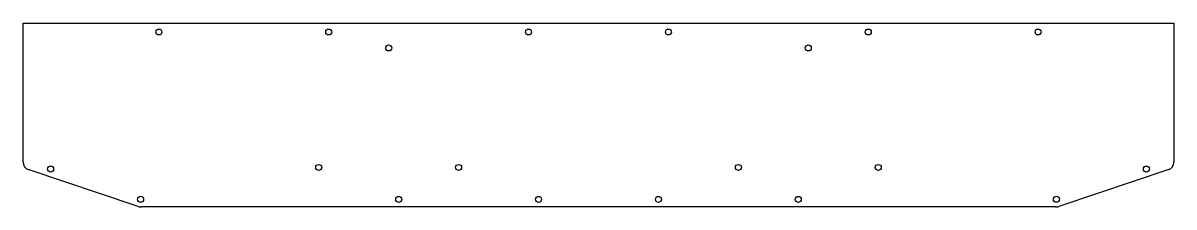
# Model space of a CAD drawing. Extents: x -288 to 288, y -123 to -30.
import ezdxf

# ---------------------------------------------------------------- set-up
doc = ezdxf.new("R2010")
doc.units = 0
doc.layers.add('MODELSKETCH_VISIBLE', color=7, linetype='CONTINUOUS')

msp = doc.modelspace()

# ---------------------------------------------------------------- linework, layer by layer
at = {"layer": 'MODELSKETCH_VISIBLE'}
for p, q in [((-288, -100.21), (-288, -30.5)), ((-288, -30.5), (288, -30.5)), ((288, -30.5), (288, -100.21)), ((-230.86, -122.24), (-285.42, -103.81)), ((285.42, -103.81), (230.86, -122.24)), ((228.69, -122.6), (-228.69, -122.6))]:
    msp.add_line(p, q, dxfattribs=at)
for centre in [(-220, -35), (-135, -35), (-35, -35), (35, -35), (135, -35), (220, -35), (-105, -43), (105, -43), (-274.2, -103.59), (-140, -102.8), (-70, -102.8), (70, -102.8), (140, -102.8), (274.2, -103.59), (-229.17, -118.76), (-100, -118.8), (-30, -118.8), (30, -118.8), (100, -118.8), (229.17, -118.76)]:
    msp.add_circle(centre, 1.5, dxfattribs=at)
for centre, radius, start, end in [((-284.2, -100.21), 3.8, 180, 251.33309), ((284.2, -100.21), 3.8, 288.66691, 0), ((-228.69, -115.8), 6.8, 251.33309, 270), ((228.69, -115.8), 6.8, 270, 288.66691)]:
    msp.add_arc(centre, radius, start, end, dxfattribs=at)

doc.saveas('drawing.dxf')
